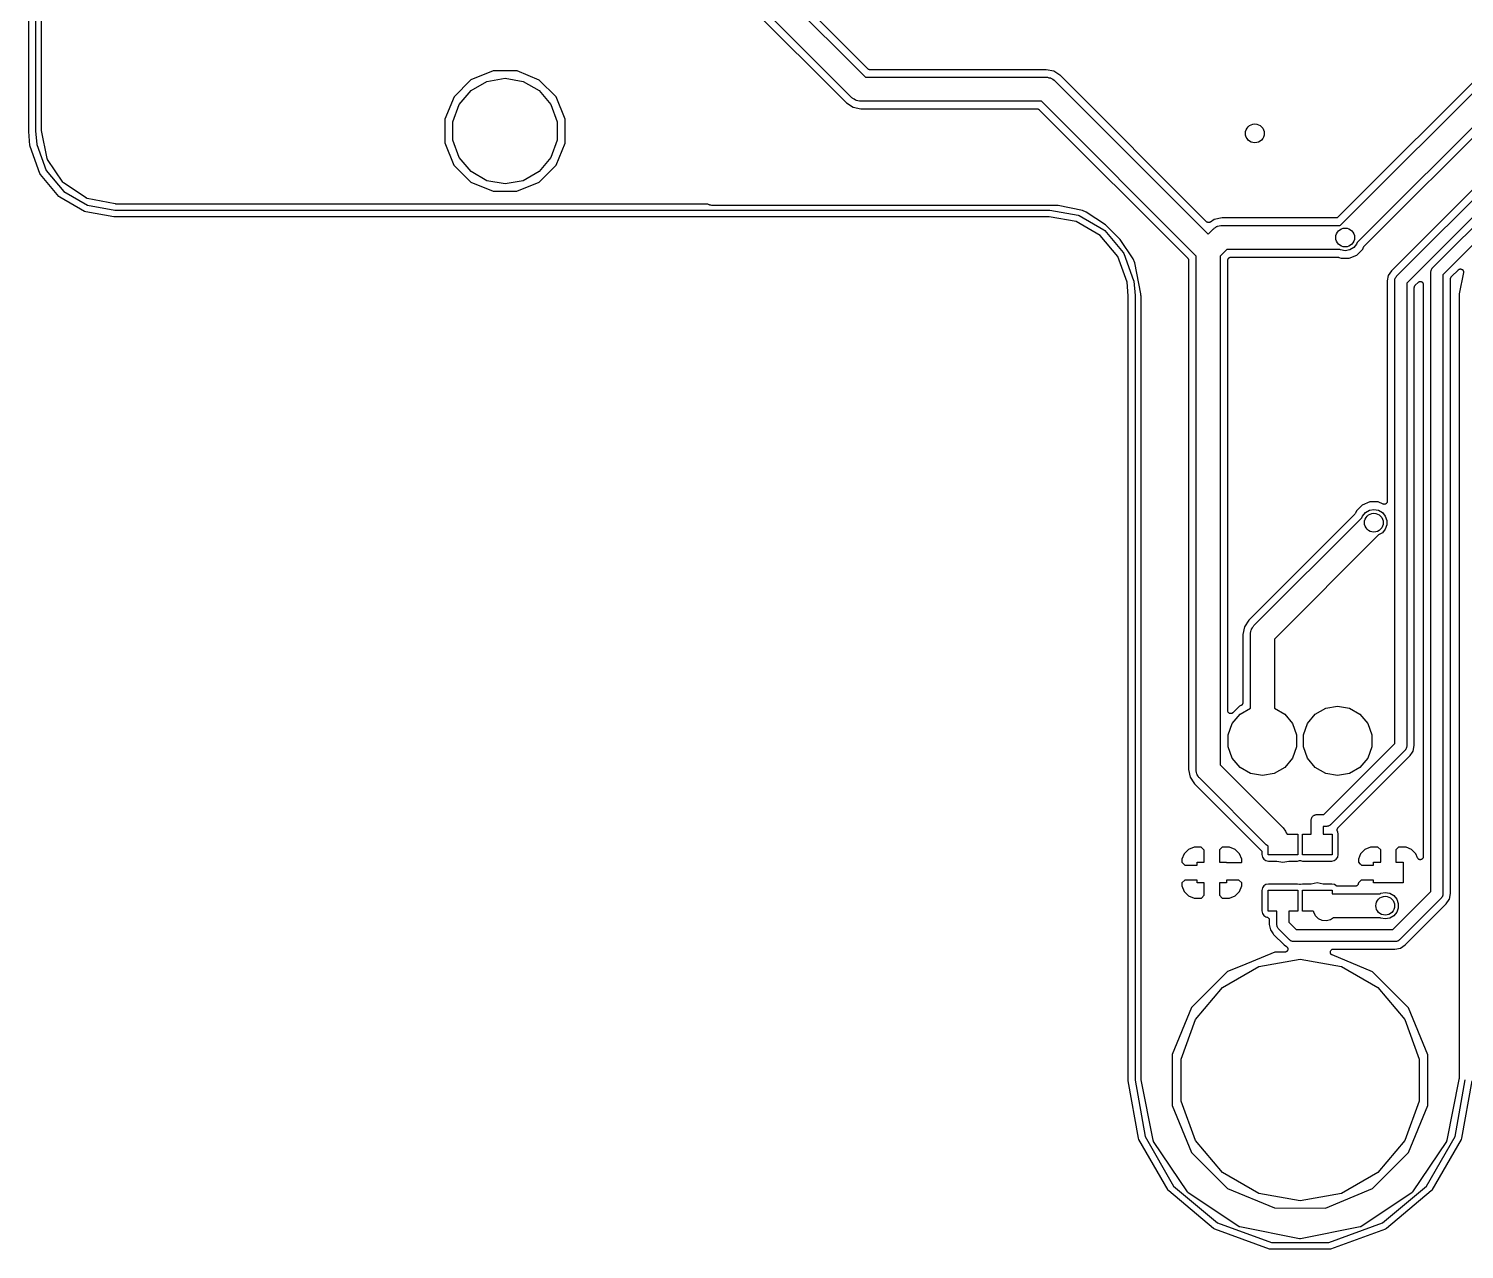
# Model space of a CAD drawing. Extents: x 51 to 137, y -158 to -25.
# Drawn here: x 50.69 to 99.14, y -157.67 to -116.47 of the extents above; entities that cross this region are included whole.
import ezdxf

# ---------------------------------------------------------------- set-up
doc = ezdxf.new("R2010")
doc.units = 0
doc.header["$MEASUREMENT"] = 0
doc.layers.add('BLACK', color=7, linetype='CONTINUOUS')

msp = doc.modelspace()

# ---------------------------------------------------------------- linework, layer by layer
at = {"layer": 'Black'}
for p, q in [((50.6857, -119.921), (50.6857, -28.1813)), ((50.9143, -28.1913), (50.9143, -119.916)), ((51.1175, -119.88), (51.1175, -28.2226)), ((103.277, -114.428), (94.8792, -122.825)), ((94.9637, -123.1), (103.463, -114.6)), ((75.8522, -115.025), (78.9309, -118.103)), ((103.919, -115.294), (95.5293, -123.684)), ((74.9859, -115.667), (78.2886, -118.97)), ((78.4752, -118.797), (75.1584, -115.48)), ((79.0064, -117.82), (76.9583, -115.772)), ((95.7675, -123.805), (103.994, -115.578)), ((104.614, -116.708), (96.6839, -124.638)), ((96.8564, -124.825), (104.801, -116.881)), ((105.028, -117.228), (97.2033, -125.053)), ((65.6144, -118.197), (65.0423, -118.768)), ((66.3615, -117.889), (65.6144, -118.197)), ((66.1535, -118.244), (66.7639, -118.136)), ((67.1699, -117.889), (66.3615, -117.889)), ((66.7639, -118.136), (67.3743, -118.244)), ((67.9164, -118.199), (67.1699, -117.889)), ((68.4875, -118.771), (67.9164, -118.199)), ((78.9309, -118.103), (85.0373, -118.103)), ((79.0101, -117.822), (79.0064, -117.82)), ((79.0129, -117.826), (79.0101, -117.822)), ((79.0244, -117.832), (79.0129, -117.826)), ((79.0353, -117.84), (79.0244, -117.832)), ((79.0396, -117.841), (79.0353, -117.84)), ((79.0435, -117.843), (79.0396, -117.841)), ((79.0566, -117.846), (79.0435, -117.843)), ((79.0694, -117.849), (79.0566, -117.846)), ((79.0738, -117.849), (79.0694, -117.849)), ((79.0782, -117.849), (79.0738, -117.849)), ((85.0273, -117.849), (79.0782, -117.849)), ((85.2893, -117.902), (85.0273, -117.849)), ((85.0373, -118.103), (85.0549, -118.107)), ((85.0549, -118.107), (85.0727, -118.105)), ((85.0727, -118.105), (85.124, -118.119)), ((85.124, -118.119), (85.1763, -118.128)), ((85.1763, -118.128), (85.1918, -118.137)), ((85.1918, -118.137), (85.2091, -118.142)), ((85.2091, -118.142), (85.2525, -118.172)), ((85.2525, -118.172), (85.2985, -118.199)), ((85.4896, -118.035), (85.2893, -117.902)), ((85.2985, -118.199), (85.31, -118.212)), ((85.31, -118.212), (85.3247, -118.223)), ((85.3247, -118.223), (90.4998, -123.398)), ((85.5114, -118.05), (85.4896, -118.035)), ((85.4896, -118.035), (85.4896, -118.035)), ((90.4443, -122.983), (85.5114, -118.05)), ((98.0746, -124.541), (104.414, -118.202)), ((65.2182, -119.029), (65.6167, -118.554)), ((65.6167, -118.554), (66.1535, -118.244)), ((67.3743, -118.244), (67.9111, -118.554)), ((67.9111, -118.554), (68.3096, -119.029)), ((104.641, -118.549), (98.4215, -124.769)), ((65.0423, -118.768), (64.7323, -119.515)), ((65.0062, -119.611), (65.2182, -119.029)), ((68.3096, -119.029), (68.5216, -119.611)), ((68.7963, -119.519), (68.4875, -118.771)), ((78.2886, -118.97), (78.5106, -119.118)), ((78.4899, -118.808), (78.4752, -118.797)), ((78.5014, -118.821), (78.4899, -118.808)), ((78.5473, -118.848), (78.5014, -118.821)), ((78.5106, -119.118), (78.7726, -119.17)), ((78.5908, -118.878), (78.5473, -118.848)), ((78.6081, -118.883), (78.5908, -118.878)), ((78.6236, -118.892), (78.6081, -118.883)), ((78.6759, -118.901), (78.6236, -118.892)), ((78.7272, -118.915), (78.6759, -118.901)), ((78.745, -118.913), (78.7272, -118.915)), ((78.7626, -118.916), (78.745, -118.913)), ((84.869, -118.916), (78.7626, -118.916)), ((78.7726, -119.17), (84.7217, -119.17)), ((84.7217, -119.17), (84.7261, -119.171)), ((84.7261, -119.171), (84.7305, -119.171)), ((84.7305, -119.171), (84.7433, -119.174)), ((84.7433, -119.174), (84.7564, -119.176)), ((84.7564, -119.176), (84.7603, -119.179)), ((84.7603, -119.179), (84.7646, -119.18)), ((84.7646, -119.18), (84.7755, -119.187)), ((84.7755, -119.187), (84.787, -119.194)), ((84.787, -119.194), (84.7898, -119.197)), ((84.7898, -119.197), (84.7935, -119.2)), ((84.7935, -119.2), (89.8096, -124.216)), ((90.0934, -124.141), (84.869, -118.916)), ((64.7323, -119.515), (64.7315, -120.323)), ((65.0062, -120.231), (65.0062, -119.611)), ((68.5216, -119.611), (68.5216, -120.231)), ((68.7955, -120.327), (68.7963, -119.519)), ((50.6866, -119.926), (50.6857, -119.921)), ((50.6861, -119.931), (50.6866, -119.926)), ((50.7284, -120.414), (50.6861, -119.931)), ((50.9143, -119.916), (50.9548, -120.379)), ((51.1192, -119.89), (51.1175, -119.88)), ((51.1195, -119.9), (51.1192, -119.89)), ((51.3068, -120.842), (51.1195, -119.9)), ((50.7323, -120.428), (50.7284, -120.414)), ((50.7348, -120.443), (50.7323, -120.428)), ((51.0652, -121.351), (50.7348, -120.443)), ((50.9548, -120.379), (51.2731, -121.254)), ((64.7315, -120.323), (65.0402, -121.071)), ((65.2182, -120.813), (65.0062, -120.231)), ((68.5216, -120.231), (68.3096, -120.813)), ((68.4855, -121.074), (68.7955, -120.327)), ((51.3077, -120.844), (51.3068, -120.842)), ((51.3078, -120.846), (51.3077, -120.844)), ((51.314, -120.86), (51.3078, -120.846)), ((51.3196, -120.875), (51.314, -120.86)), ((51.3211, -120.876), (51.3196, -120.875)), ((51.322, -120.878), (51.3211, -120.876)), ((51.8323, -121.642), (51.322, -120.878)), ((65.0402, -121.071), (65.6114, -121.643)), ((65.6167, -121.288), (65.2182, -120.813)), ((68.3096, -120.813), (67.9111, -121.288)), ((67.9134, -121.645), (68.4855, -121.074)), ((51.0851, -121.385), (51.0652, -121.351)), ((51.706, -122.125), (51.0851, -121.385)), ((51.2731, -121.254), (51.8681, -121.963)), ((66.1535, -121.598), (65.6167, -121.288)), ((66.7639, -121.706), (66.1535, -121.598)), ((67.3743, -121.598), (66.7639, -121.706)), ((67.9111, -121.288), (67.3743, -121.598)), ((51.8338, -121.644), (51.8323, -121.642)), ((51.8348, -121.646), (51.8338, -121.644)), ((51.846, -121.656), (51.8348, -121.646)), ((51.8567, -121.667), (51.846, -121.656)), ((51.8587, -121.668), (51.8567, -121.667)), ((51.8603, -121.67), (51.8587, -121.668)), ((52.624, -122.18), (51.8603, -121.67)), ((51.8681, -121.963), (52.6697, -122.426)), ((65.6114, -121.643), (66.3579, -121.953)), ((66.3579, -121.953), (67.1663, -121.953)), ((67.1663, -121.953), (67.9134, -121.645)), ((51.7364, -122.151), (51.706, -122.125)), ((52.5729, -122.634), (51.7364, -122.151)), ((52.6261, -122.181), (52.624, -122.18)), ((52.6278, -122.183), (52.6261, -122.181)), ((52.6422, -122.188), (52.6278, -122.183)), ((52.6563, -122.195), (52.6422, -122.188)), ((52.6586, -122.195), (52.6563, -122.195)), ((52.6606, -122.195), (52.6586, -122.195)), ((53.6028, -122.383), (52.6606, -122.195)), ((52.6697, -122.426), (53.5913, -122.588)), ((53.5913, -122.588), (85.1357, -122.588)), ((53.6127, -122.383), (53.6028, -122.383)), ((53.6226, -122.385), (53.6127, -122.383)), ((73.613, -122.385), (53.6226, -122.385)), ((73.6303, -122.395), (73.613, -122.385)), ((73.6575, -122.414), (73.6303, -122.395)), ((73.6682, -122.417), (73.6575, -122.414)), ((73.6779, -122.422), (73.6682, -122.417)), ((73.7106, -122.428), (73.6779, -122.422)), ((73.7427, -122.437), (73.7106, -122.428)), ((73.7538, -122.436), (73.7427, -122.437)), ((73.7648, -122.438), (73.7538, -122.436)), ((85.4323, -122.438), (73.7648, -122.438)), ((85.1357, -122.588), (85.1456, -122.59)), ((85.1456, -122.59), (85.1556, -122.59)), ((85.1556, -122.59), (86.1068, -122.757)), ((86.2522, -122.601), (85.4323, -122.438)), ((52.6102, -122.647), (52.5729, -122.634)), ((53.5615, -122.815), (52.6102, -122.647)), ((53.5715, -122.815), (53.5615, -122.815)), ((53.5813, -122.817), (53.5715, -122.815)), ((85.1257, -122.817), (53.5813, -122.817)), ((86.0473, -122.979), (85.1257, -122.817)), ((86.8489, -123.442), (86.0473, -122.979)), ((86.1068, -122.757), (86.1068, -122.757)), ((86.1068, -122.757), (86.1441, -122.771)), ((86.1441, -122.771), (86.9807, -123.254)), ((86.3848, -122.656), (86.2522, -122.601)), ((87.0357, -123.091), (86.3848, -122.656)), ((90.4578, -122.992), (90.4443, -122.983)), ((90.4712, -123.002), (90.4578, -122.992)), ((90.4722, -123.002), (90.4712, -123.002)), ((90.4732, -123.003), (90.4722, -123.002)), ((90.4891, -123.007), (90.4732, -123.003)), ((90.505, -123.012), (90.4891, -123.007)), ((90.5062, -123.012), (90.505, -123.012)), ((90.5072, -123.012), (90.5062, -123.012)), ((90.5237, -123.011), (90.5072, -123.012)), ((90.5402, -123.01), (90.5237, -123.011)), ((90.5413, -123.009), (90.5402, -123.01)), ((90.5424, -123.009), (90.5413, -123.009)), ((90.5574, -123.002), (90.5424, -123.009)), ((90.5725, -122.996), (90.5574, -123.002)), ((90.7047, -122.907), (90.5725, -122.996)), ((90.9667, -122.855), (90.7047, -122.907)), ((94.8074, -122.855), (90.9667, -122.855)), ((94.8118, -122.854), (94.8074, -122.855)), ((94.8162, -122.855), (94.8118, -122.854)), ((94.829, -122.851), (94.8162, -122.855)), ((94.8421, -122.849), (94.829, -122.851)), ((94.846, -122.847), (94.8421, -122.849)), ((94.8503, -122.846), (94.846, -122.847)), ((94.8612, -122.838), (94.8503, -122.846)), ((94.8727, -122.831), (94.8612, -122.838)), ((94.8755, -122.828), (94.8727, -122.831)), ((94.8792, -122.825), (94.8755, -122.828)), ((87.4439, -124.151), (86.8489, -123.442)), ((86.9807, -123.254), (87.0111, -123.28)), ((87.0111, -123.28), (87.632, -124.019)), ((87.5288, -123.584), (87.0357, -123.091)), ((90.4998, -123.398), (90.6693, -123.228)), ((90.6693, -123.228), (90.684, -123.218)), ((90.684, -123.218), (90.6955, -123.204)), ((90.6955, -123.204), (90.7415, -123.178)), ((90.7415, -123.178), (90.7849, -123.147)), ((90.7849, -123.147), (90.8022, -123.143)), ((90.8022, -123.143), (90.8177, -123.134)), ((90.8177, -123.134), (90.87, -123.124)), ((90.87, -123.124), (90.9213, -123.111)), ((90.9213, -123.111), (90.9391, -123.112)), ((90.9391, -123.112), (90.9567, -123.109)), ((90.9567, -123.109), (94.9481, -123.109)), ((94.9481, -123.109), (94.9637, -123.1)), ((87.9637, -124.235), (87.5288, -123.584)), ((87.632, -124.019), (87.6518, -124.054)), ((91.125, -123.922), (90.9062, -124.141)), ((94.9481, -123.922), (91.125, -123.922)), ((94.9704, -123.935), (94.9481, -123.922)), ((95.123, -123.962), (94.9704, -123.935)), ((95.2756, -123.935), (95.123, -123.962)), ((95.4098, -123.857), (95.2756, -123.935)), ((95.5094, -123.739), (95.4098, -123.857)), ((95.5293, -123.684), (95.5094, -123.739)), ((95.5182, -124.108), (95.7148, -123.912)), ((95.7148, -123.912), (95.7455, -123.838)), ((95.7455, -123.838), (95.7466, -123.836)), ((95.7466, -123.836), (95.7472, -123.834)), ((95.7472, -123.834), (95.7561, -123.821)), ((95.7561, -123.821), (95.7644, -123.808)), ((95.7644, -123.808), (95.7662, -123.807)), ((95.7662, -123.807), (95.7675, -123.805)), ((87.7622, -125.026), (87.4439, -124.151)), ((87.6518, -124.054), (87.9822, -124.962)), ((88.0187, -124.367), (87.9637, -124.235)), ((88.2265, -125.412), (88.0187, -124.367)), ((89.8096, -124.216), (89.8122, -124.22)), ((89.8122, -124.22), (89.8156, -124.223)), ((89.8156, -124.223), (89.8223, -124.234)), ((89.8223, -124.234), (89.8299, -124.245)), ((89.8299, -124.245), (89.831, -124.249)), ((89.831, -124.249), (89.8333, -124.253)), ((89.8333, -124.253), (89.8356, -124.266)), ((89.8356, -124.266), (89.839, -124.279)), ((89.839, -124.279), (89.8386, -124.284)), ((89.8386, -124.284), (89.8394, -124.288)), ((89.8394, -124.288), (89.8394, -141.473)), ((90.0934, -141.483), (90.0934, -124.141)), ((90.9062, -124.141), (90.9062, -141.315)), ((91.1602, -124.288), (91.161, -124.284)), ((91.1602, -139.487), (91.1602, -124.288)), ((91.1606, -124.279), (91.164, -124.266)), ((91.161, -124.284), (91.1606, -124.279)), ((91.164, -124.266), (91.1663, -124.253)), ((91.1663, -124.253), (91.1686, -124.249)), ((91.1686, -124.249), (91.1697, -124.245)), ((91.1697, -124.245), (91.1773, -124.234)), ((91.1773, -124.234), (91.184, -124.223)), ((91.184, -124.223), (91.1874, -124.22)), ((91.1874, -124.22), (91.19, -124.216)), ((91.19, -124.216), (91.2005, -124.206)), ((91.2005, -124.206), (91.2041, -124.203)), ((91.2041, -124.203), (91.207, -124.2)), ((91.207, -124.2), (91.2185, -124.193)), ((91.2185, -124.193), (91.2294, -124.185)), ((91.2294, -124.185), (91.2337, -124.184)), ((91.2337, -124.184), (91.2376, -124.182)), ((91.2376, -124.182), (91.2507, -124.18)), ((91.2507, -124.18), (91.2635, -124.176)), ((91.2635, -124.176), (91.2679, -124.177)), ((91.2679, -124.177), (91.2723, -124.176)), ((91.2723, -124.176), (94.8717, -124.176)), ((94.8717, -124.176), (94.874, -124.176)), ((94.874, -124.176), (94.8763, -124.176)), ((94.8763, -124.176), (94.8913, -124.179)), ((94.8913, -124.179), (94.9065, -124.182)), ((94.9065, -124.182), (94.9085, -124.183)), ((94.9085, -124.183), (94.9107, -124.184)), ((94.9107, -124.184), (94.9834, -124.214)), ((94.9834, -124.214), (95.2613, -124.214)), ((95.2613, -124.214), (95.5182, -124.108)), ((87.9822, -124.962), (87.9848, -124.976)), ((87.9848, -124.976), (87.9886, -124.991)), ((87.9886, -124.991), (88.0309, -125.474)), ((96.5795, -124.794), (96.5429, -124.979)), ((96.5429, -124.979), (96.5429, -132.42)), ((96.6839, -124.638), (96.5795, -124.794)), ((96.7969, -124.969), (96.7985, -124.96)), ((96.7969, -140.592), (96.7969, -124.969)), ((96.7977, -124.951), (96.8045, -124.925)), ((96.7985, -124.96), (96.7977, -124.951)), ((96.8045, -124.925), (96.8092, -124.899)), ((96.8092, -124.899), (96.8136, -124.891)), ((96.8136, -124.891), (96.8159, -124.883)), ((96.8159, -124.883), (96.8312, -124.861)), ((96.8312, -124.861), (96.8444, -124.838)), ((96.8444, -124.838), (96.8513, -124.832)), ((96.8513, -124.832), (96.8564, -124.825)), ((97.5877, -125.028), (97.5985, -125.02)), ((97.5985, -125.02), (97.6087, -125.012)), ((97.6087, -125.012), (97.6129, -125.01)), ((97.6129, -125.01), (97.6166, -125.007)), ((97.6166, -125.007), (97.6294, -125.004)), ((97.6294, -125.004), (97.6419, -125)), ((97.6419, -125), (97.6463, -125)), ((97.6463, -125), (97.6506, -124.998)), ((97.6506, -124.998), (97.6639, -125)), ((97.6639, -125), (97.6771, -125)), ((97.6771, -125), (97.6813, -125.001)), ((97.6813, -125.001), (97.6858, -125.001)), ((97.6858, -125.001), (97.6978, -125.007)), ((97.6978, -125.007), (97.7103, -125.012)), ((97.7103, -125.012), (97.7137, -125.014)), ((97.7137, -125.014), (97.7178, -125.016)), ((97.7178, -125.016), (97.7272, -125.026)), ((98.0151, -124.685), (98.0167, -124.676)), ((98.0151, -145.59), (98.0151, -124.685)), ((98.0159, -124.667), (98.0227, -124.642)), ((98.0167, -124.676), (98.0159, -124.667)), ((98.0227, -124.642), (98.0274, -124.616)), ((98.0274, -124.616), (98.0318, -124.608)), ((98.0318, -124.608), (98.0341, -124.599)), ((98.0341, -124.599), (98.0494, -124.577)), ((98.0494, -124.577), (98.0626, -124.554)), ((98.0626, -124.554), (98.0695, -124.549)), ((98.0695, -124.549), (98.0746, -124.541)), ((98.4215, -124.769), (98.4215, -145.674)), ((98.6755, -124.916), (98.6763, -124.912)), ((98.6755, -145.664), (98.6755, -124.916)), ((98.6759, -124.908), (98.6793, -124.895)), ((98.6763, -124.912), (98.6759, -124.908)), ((98.6793, -124.895), (98.6816, -124.882)), ((98.6816, -124.882), (98.6839, -124.878)), ((98.6839, -124.878), (98.685, -124.874)), ((98.685, -124.874), (98.6926, -124.863)), ((98.6926, -124.863), (98.6993, -124.851)), ((98.6993, -124.851), (98.7027, -124.848)), ((98.7027, -124.848), (98.7053, -124.845)), ((98.7053, -124.845), (98.9448, -124.605)), ((98.9448, -124.605), (98.9494, -124.602)), ((98.9494, -124.602), (98.9531, -124.598)), ((98.9531, -124.598), (98.9638, -124.592)), ((98.9638, -124.592), (98.9737, -124.585)), ((98.9737, -124.585), (98.9791, -124.583)), ((99.1163, -124.697), (98.9741, -125.412)), ((98.9791, -124.583), (98.984, -124.581)), ((98.984, -124.581), (98.9961, -124.579)), ((98.9961, -124.579), (99.0078, -124.576)), ((99.0078, -124.576), (99.0134, -124.576)), ((99.0134, -124.576), (99.0189, -124.575)), ((99.0189, -124.575), (99.0308, -124.578)), ((99.0308, -124.578), (99.043, -124.579)), ((99.043, -124.579), (99.048, -124.581)), ((99.048, -124.581), (99.0535, -124.582)), ((99.0535, -124.582), (99.0639, -124.589)), ((99.0639, -124.589), (99.075, -124.594)), ((99.075, -124.594), (99.0789, -124.598)), ((99.0789, -124.598), (99.0837, -124.6)), ((99.0837, -124.6), (99.0913, -124.61)), ((99.0913, -124.61), (99.0999, -124.619)), ((99.0999, -124.619), (99.1023, -124.624)), ((99.1023, -124.624), (99.1058, -124.628)), ((99.1058, -124.628), (99.1097, -124.64)), ((99.1097, -124.64), (99.1148, -124.651)), ((99.1148, -124.651), (99.1153, -124.656)), ((99.1153, -124.656), (99.1171, -124.661)), ((99.1164, -124.691), (99.1163, -124.697)), ((99.1179, -124.686), (99.1164, -124.691)), ((99.1171, -124.661), (99.1168, -124.674)), ((99.1168, -124.674), (99.1179, -124.686)), ((87.8027, -125.489), (87.7622, -125.026)), ((87.8027, -151.936), (87.8027, -125.489)), ((88.0309, -125.474), (88.0304, -125.479)), ((88.0304, -125.479), (88.0313, -125.484)), ((88.0313, -125.484), (88.0313, -151.958)), ((88.2265, -125.443), (88.2265, -125.412)), ((88.2282, -125.453), (88.2265, -125.443)), ((88.2284, -125.463), (88.2282, -125.453)), ((88.2345, -125.494), (88.2284, -125.463)), ((88.2345, -151.93), (88.2345, -125.494)), ((97.2033, -125.053), (97.2033, -140.676)), ((97.4573, -125.2), (97.4581, -125.196)), ((97.4573, -140.666), (97.4573, -125.2)), ((97.4577, -125.191), (97.4611, -125.178)), ((97.4581, -125.196), (97.4577, -125.191)), ((97.4611, -125.178), (97.4634, -125.165)), ((97.4634, -125.165), (97.4657, -125.162)), ((97.4657, -125.162), (97.4668, -125.157)), ((97.4668, -125.157), (97.4744, -125.146)), ((97.4744, -125.146), (97.4811, -125.135)), ((97.4811, -125.135), (97.4845, -125.132)), ((97.4845, -125.132), (97.4871, -125.128)), ((97.4871, -125.128), (97.5877, -125.028)), ((97.7272, -125.026), (97.7373, -125.034)), ((97.7373, -125.034), (97.7396, -125.038)), ((97.7396, -125.038), (97.7427, -125.041)), ((97.7427, -125.041), (97.7483, -125.053)), ((97.7483, -125.053), (97.755, -125.065)), ((97.755, -125.065), (97.7557, -125.069)), ((97.7557, -125.069), (97.7576, -125.073)), ((97.7576, -125.073), (97.7588, -125.086)), ((97.7588, -125.086), (97.7611, -125.1)), ((97.7611, -125.1), (97.7611, -144.418)), ((98.9721, -125.463), (98.966, -125.494)), ((98.966, -125.494), (98.966, -151.917)), ((98.9723, -125.453), (98.9721, -125.463)), ((98.9741, -125.443), (98.9723, -125.453)), ((98.9741, -125.412), (98.9741, -125.443)), ((95.4998, -132.745), (95.4691, -132.819)), ((95.6964, -132.549), (95.4998, -132.745)), ((95.9533, -132.443), (95.6964, -132.549)), ((95.8048, -132.8), (95.939, -132.722)), ((95.939, -132.722), (96.0916, -132.695)), ((96.2311, -132.443), (95.9533, -132.443)), ((96.0916, -132.695), (96.2442, -132.722)), ((96.4023, -132.514), (96.2311, -132.443)), ((96.2442, -132.722), (96.3784, -132.8)), ((96.4132, -132.517), (96.4023, -132.514)), ((96.4237, -132.52), (96.4132, -132.517)), ((96.4303, -132.52), (96.4237, -132.52)), ((96.4368, -132.522), (96.4303, -132.52)), ((96.4478, -132.52), (96.4368, -132.522)), ((96.4589, -132.52), (96.4478, -132.52)), ((96.4652, -132.518), (96.4589, -132.52)), ((96.4718, -132.517), (96.4652, -132.518)), ((96.4816, -132.512), (96.4718, -132.517)), ((96.4921, -132.508), (96.4816, -132.512)), ((96.4972, -132.504), (96.4921, -132.508)), ((96.5031, -132.501), (96.4972, -132.504)), ((96.5106, -132.493), (96.5031, -132.501)), ((96.5191, -132.486), (96.5106, -132.493)), ((96.5224, -132.48), (96.5191, -132.486)), ((96.5269, -132.475), (96.5224, -132.48)), ((96.5312, -132.465), (96.5269, -132.475)), ((96.5368, -132.455), (96.5312, -132.465)), ((96.5379, -132.448), (96.5368, -132.455)), ((96.5405, -132.442), (96.5379, -132.448)), ((96.541, -132.431), (96.5405, -132.442)), ((96.5429, -132.42), (96.541, -132.431)), ((95.4471, -132.852), (91.8691, -136.43)), ((92.0416, -136.617), (95.6853, -132.973)), ((95.4484, -132.85), (95.4471, -132.852)), ((95.4502, -132.849), (95.4484, -132.85)), ((95.4585, -132.836), (95.4502, -132.849)), ((95.4674, -132.823), (95.4585, -132.836)), ((95.468, -132.821), (95.4674, -132.823)), ((95.4691, -132.819), (95.468, -132.821)), ((95.6853, -132.973), (95.7052, -132.918)), ((95.7052, -132.918), (95.8048, -132.8)), ((96.3784, -132.8), (96.478, -132.918)), ((96.478, -132.918), (96.531, -133.064)), ((96.531, -133.219), (96.478, -133.364)), ((96.531, -133.064), (96.531, -133.219)), ((96.2509, -133.557), (92.7354, -137.072)), ((96.3784, -133.483), (96.2509, -133.557)), ((96.478, -133.364), (96.3784, -133.483)), ((91.8691, -136.43), (91.7207, -136.652)), ((91.9911, -136.689), (92.0177, -136.643)), ((92.0177, -136.643), (92.0314, -136.631)), ((92.0314, -136.631), (92.0416, -136.617)), ((91.7207, -136.652), (91.6686, -136.914)), ((91.6686, -136.914), (91.6686, -139.224)), ((91.9226, -136.904), (91.9257, -136.886)), ((91.9226, -139.404), (91.9226, -136.904)), ((91.9241, -136.869), (91.9379, -136.817)), ((91.9257, -136.886), (91.9241, -136.869)), ((91.9379, -136.817), (91.9471, -136.765)), ((91.9471, -136.765), (91.956, -136.75)), ((91.956, -136.75), (91.9607, -136.732)), ((91.9607, -136.732), (91.9911, -136.689)), ((92.7354, -137.072), (92.7354, -139.404)), ((91.1625, -139.5), (91.1602, -139.487)), ((91.1636, -139.513), (91.1625, -139.5)), ((91.1655, -139.517), (91.1636, -139.513)), ((91.1663, -139.521), (91.1655, -139.517)), ((91.1729, -139.533), (91.1663, -139.521)), ((91.1785, -139.545), (91.1729, -139.533)), ((91.1817, -139.548), (91.1785, -139.545)), ((91.184, -139.552), (91.1817, -139.548)), ((91.1941, -139.561), (91.184, -139.552)), ((91.5531, -139.34), (91.3336, -139.559)), ((91.6058, -139.318), (91.5531, -139.34)), ((91.5751, -139.605), (91.9226, -139.404)), ((91.6115, -139.314), (91.6058, -139.318)), ((91.6178, -139.312), (91.6115, -139.314)), ((91.6263, -139.305), (91.6178, -139.312)), ((91.6356, -139.299), (91.6263, -139.305)), ((91.6397, -139.293), (91.6356, -139.299)), ((91.6448, -139.289), (91.6397, -139.293)), ((91.6503, -139.28), (91.6448, -139.289)), ((91.6571, -139.271), (91.6503, -139.28)), ((91.6591, -139.264), (91.6571, -139.271)), ((91.6625, -139.259), (91.6591, -139.264)), ((91.6644, -139.248), (91.6625, -139.259)), ((91.6677, -139.237), (91.6644, -139.248)), ((91.6686, -139.224), (91.6674, -139.23)), ((91.6674, -139.23), (91.6677, -139.237)), ((92.7354, -139.404), (93.0829, -139.605)), ((94.1151, -139.605), (94.4679, -139.401)), ((94.4679, -139.401), (94.869, -139.33)), ((94.869, -139.33), (95.2701, -139.401)), ((95.2701, -139.401), (95.6229, -139.605)), ((91.174, -140.299), (91.3133, -139.917)), ((91.2035, -139.57), (91.1941, -139.561)), ((91.2075, -139.572), (91.2035, -139.57)), ((91.211, -139.575), (91.2075, -139.572)), ((91.2234, -139.579), (91.211, -139.575)), ((91.2354, -139.585), (91.2234, -139.579)), ((91.2399, -139.585), (91.2354, -139.585)), ((91.2442, -139.587), (91.2399, -139.585)), ((91.2574, -139.587), (91.2442, -139.587)), ((91.2706, -139.588), (91.2574, -139.587)), ((91.2749, -139.587), (91.2706, -139.588)), ((91.2794, -139.587), (91.2749, -139.587)), ((91.2919, -139.582), (91.2794, -139.587)), ((91.3047, -139.579), (91.2919, -139.582)), ((91.3084, -139.576), (91.3047, -139.579)), ((91.3126, -139.575), (91.3084, -139.576)), ((91.3227, -139.566), (91.3126, -139.575)), ((91.3133, -139.917), (91.5751, -139.605)), ((91.3336, -139.559), (91.3227, -139.566)), ((93.0829, -139.605), (93.3447, -139.917)), ((93.3447, -139.917), (93.484, -140.299)), ((93.714, -140.299), (93.8533, -139.917)), ((93.8533, -139.917), (94.1151, -139.605)), ((95.6229, -139.605), (95.8847, -139.917)), ((95.8847, -139.917), (96.024, -140.299)), ((91.174, -140.707), (91.174, -140.299)), ((93.484, -140.299), (93.484, -140.707)), ((93.714, -140.707), (93.714, -140.299)), ((96.024, -140.299), (96.024, -140.707)), ((91.3133, -141.089), (91.174, -140.707)), ((93.484, -140.707), (93.3447, -141.089)), ((93.8533, -141.089), (93.714, -140.707)), ((94.3969, -142.992), (96.7969, -140.592)), ((97.1438, -140.82), (94.6248, -143.339)), ((94.8803, -143.442), (97.3163, -141.006)), ((96.024, -140.707), (95.8847, -141.089)), ((97.1489, -140.812), (97.1438, -140.82)), ((97.1558, -140.807), (97.1489, -140.812)), ((97.169, -140.784), (97.1558, -140.807)), ((97.1843, -140.762), (97.169, -140.784)), ((97.1866, -140.753), (97.1843, -140.762)), ((97.191, -140.745), (97.1866, -140.753)), ((97.1957, -140.719), (97.191, -140.745)), ((97.2025, -140.694), (97.1957, -140.719)), ((97.2033, -140.676), (97.2017, -140.685)), ((97.2017, -140.685), (97.2025, -140.694)), ((97.3163, -141.006), (97.3956, -140.888)), ((97.3956, -140.888), (97.4207, -140.85)), ((97.4207, -140.85), (97.4573, -140.666)), ((89.8394, -141.473), (89.8915, -141.735)), ((90.0965, -141.501), (90.0934, -141.483)), ((90.9062, -141.315), (93.0307, -143.439)), ((91.5751, -141.401), (91.3133, -141.089)), ((91.9279, -141.605), (91.5751, -141.401)), ((93.0829, -141.401), (92.7301, -141.605)), ((93.3447, -141.089), (93.0829, -141.401)), ((94.1151, -141.401), (93.8533, -141.089)), ((94.4679, -141.605), (94.1151, -141.401)), ((95.6229, -141.401), (95.2701, -141.605)), ((95.8847, -141.089), (95.6229, -141.401)), ((89.8915, -141.735), (90.0149, -141.919)), ((90.0149, -141.919), (90.0399, -141.957)), ((90.0399, -141.957), (92.2763, -144.193)), ((90.0949, -141.518), (90.0965, -141.501)), ((90.1087, -141.57), (90.0949, -141.518)), ((90.1179, -141.622), (90.1087, -141.57)), ((90.1268, -141.637), (90.1179, -141.622)), ((90.1315, -141.655), (90.1268, -141.637)), ((90.1619, -141.698), (90.1315, -141.655)), ((90.1885, -141.744), (90.1619, -141.698)), ((90.2022, -141.756), (90.1885, -141.744)), ((90.2124, -141.77), (90.2022, -141.756)), ((92.4559, -144.014), (90.2124, -141.77)), ((92.329, -141.676), (91.9279, -141.605)), ((92.7301, -141.605), (92.329, -141.676)), ((94.869, -141.676), (94.4679, -141.605)), ((95.2701, -141.605), (94.869, -141.676)), ((93.9749, -143.195), (93.978, -143.177)), ((93.9749, -143.653), (93.9749, -143.195)), ((93.978, -143.16), (93.9841, -143.143)), ((93.978, -143.177), (93.978, -143.16)), ((93.9841, -143.143), (93.9872, -143.126)), ((93.9872, -143.126), (93.996, -143.11)), ((93.996, -143.11), (94.0021, -143.093)), ((94.0021, -143.093), (94.0135, -143.08)), ((94.0135, -143.08), (94.0224, -143.064)), ((94.0224, -143.064), (94.0361, -143.053)), ((94.0361, -143.053), (94.0475, -143.039)), ((94.0475, -143.039), (94.0629, -143.03)), ((94.0629, -143.03), (94.0765, -143.019)), ((94.0765, -143.019), (94.0932, -143.013)), ((94.0932, -143.013), (94.1086, -143.004)), ((94.1086, -143.004), (94.1261, -143.001)), ((94.1261, -143.001), (94.1428, -142.995)), ((94.1428, -142.995), (94.1606, -142.995)), ((94.1606, -142.995), (94.1781, -142.992)), ((94.1781, -142.992), (94.3969, -142.992)), ((94.4811, -143.398), (94.3813, -143.398)), ((94.3813, -143.398), (94.3813, -143.653)), ((94.4899, -143.397), (94.4811, -143.398)), ((94.4988, -143.397), (94.4899, -143.397)), ((94.5244, -143.391), (94.4988, -143.397)), ((94.5506, -143.386), (94.5244, -143.391)), ((94.5583, -143.381), (94.5506, -143.386)), ((94.567, -143.379), (94.5583, -143.381)), ((94.5887, -143.364), (94.567, -143.379)), ((94.6117, -143.351), (94.5887, -143.364)), ((94.6175, -143.344), (94.6117, -143.351)), ((94.6248, -143.339), (94.6175, -143.344)), ((93.0307, -143.439), (93.1116, -143.555)), ((93.1116, -143.555), (93.1279, -143.615)), ((93.1279, -143.615), (93.165, -143.653)), ((93.165, -143.653), (93.5203, -143.653)), ((93.5203, -143.653), (93.5203, -144.354)), ((93.6777, -144.354), (93.6777, -143.653)), ((93.6777, -143.653), (93.9749, -143.653)), ((94.3813, -143.653), (94.6785, -143.653)), ((94.6785, -143.653), (94.6785, -144.354)), ((94.851, -143.505), (94.8514, -143.504)), ((94.8524, -143.521), (94.851, -143.505)), ((94.8513, -143.502), (94.8559, -143.487)), ((94.8514, -143.504), (94.8513, -143.502)), ((94.8533, -143.538), (94.8524, -143.521)), ((94.8539, -143.539), (94.8533, -143.538)), ((94.854, -143.54), (94.8539, -143.539)), ((94.8609, -143.555), (94.854, -143.54)), ((94.8559, -143.487), (94.8601, -143.471)), ((94.8601, -143.471), (94.861, -143.47)), ((94.8673, -143.57), (94.8609, -143.555)), ((94.861, -143.47), (94.8614, -143.469)), ((94.8614, -143.469), (94.8711, -143.456)), ((94.8708, -143.575), (94.8673, -143.57)), ((94.8877, -143.662), (94.8708, -143.575)), ((94.8711, -143.456), (94.8803, -143.442)), ((94.8877, -144.343), (94.8877, -143.662)), ((89.6911, -144.315), (89.6137, -144.501)), ((89.834, -144.172), (89.6911, -144.315)), ((90.0207, -144.094), (89.834, -144.172)), ((90.2632, -144.094), (90.0207, -144.094)), ((90.3681, -144.199), (90.2632, -144.094)), ((90.3681, -144.602), (90.3681, -144.199)), ((90.969, -144.094), (90.8761, -144.187)), ((90.8761, -144.187), (90.8761, -144.602)), ((91.2235, -144.094), (90.969, -144.094)), ((91.4103, -144.172), (91.2235, -144.094)), ((91.5532, -144.315), (91.4103, -144.172)), ((91.6305, -144.501), (91.5532, -144.315)), ((92.2763, -144.193), (92.2777, -144.195)), ((92.2777, -144.195), (92.2866, -144.203)), ((92.2866, -144.203), (92.2882, -144.206)), ((92.2882, -144.206), (92.2907, -144.208)), ((92.2907, -144.208), (92.297, -144.221)), ((92.297, -144.221), (92.3042, -144.233)), ((92.3042, -144.233), (92.3048, -144.237)), ((92.3048, -144.237), (92.3063, -144.24)), ((92.3063, -144.24), (92.3078, -144.254)), ((92.3078, -144.254), (92.3103, -144.268)), ((92.3103, -144.268), (92.3103, -144.344)), ((92.3103, -144.344), (92.3272, -144.431)), ((92.5195, -144.058), (92.4559, -144.014)), ((92.5195, -144.354), (92.5195, -144.058)), ((93.5203, -144.354), (92.5195, -144.354)), ((94.6785, -144.354), (93.6777, -144.354)), ((94.8696, -144.433), (94.8877, -144.343)), ((95.6448, -144.315), (95.5675, -144.501)), ((95.7877, -144.172), (95.6448, -144.315)), ((95.9745, -144.094), (95.7877, -144.172)), ((96.229, -144.094), (95.9745, -144.094)), ((96.3219, -144.187), (96.229, -144.094)), ((96.3219, -144.602), (96.3219, -144.187)), ((96.9228, -144.094), (96.8299, -144.187)), ((96.8299, -144.187), (96.8299, -144.602)), ((97.1773, -144.094), (96.9228, -144.094)), ((97.364, -144.172), (97.1773, -144.094)), ((97.5069, -144.315), (97.364, -144.172)), ((97.5656, -144.456), (97.5069, -144.315)), ((89.6137, -144.501), (89.6137, -144.606)), ((89.6137, -144.606), (89.7066, -144.699)), ((89.7066, -144.699), (90.1217, -144.699)), ((90.1217, -144.699), (90.1217, -144.602)), ((90.1217, -144.602), (90.3681, -144.602)), ((90.8761, -144.602), (91.1225, -144.602)), ((91.1225, -144.602), (91.1225, -144.608)), ((91.1225, -144.608), (91.6287, -144.608)), ((91.6287, -144.608), (91.6305, -144.606)), ((91.6305, -144.606), (91.6305, -144.501)), ((92.3272, -144.431), (92.3721, -144.499)), ((92.3721, -144.499), (92.4396, -144.545)), ((92.4396, -144.545), (92.5296, -144.563)), ((92.5296, -144.563), (92.7953, -144.563)), ((92.7953, -144.563), (92.8052, -144.564)), ((92.8052, -144.564), (92.8152, -144.565)), ((92.8152, -144.565), (93.0199, -144.605)), ((93.0199, -144.605), (93.2246, -144.565)), ((93.2246, -144.565), (93.2346, -144.564)), ((93.2346, -144.564), (93.2445, -144.563)), ((93.2445, -144.563), (93.5105, -144.563)), ((93.5105, -144.563), (93.5809, -144.549)), ((93.5809, -144.549), (93.583, -144.549)), ((93.583, -144.549), (93.585, -144.548)), ((93.585, -144.548), (93.6006, -144.549)), ((93.6006, -144.549), (93.6162, -144.548)), ((93.6162, -144.548), (93.6182, -144.549)), ((93.6182, -144.549), (93.6203, -144.549)), ((93.6203, -144.549), (93.6878, -144.563)), ((93.6878, -144.563), (94.6687, -144.563)), ((94.6687, -144.563), (94.7557, -144.546)), ((94.7557, -144.546), (94.8241, -144.501)), ((94.8241, -144.501), (94.8696, -144.433)), ((95.5675, -144.501), (95.5675, -144.606)), ((95.5675, -144.606), (95.6141, -144.653)), ((95.6141, -144.653), (95.6394, -144.667)), ((95.6394, -144.667), (95.6465, -144.676)), ((95.6465, -144.676), (95.6557, -144.682)), ((95.6557, -144.682), (95.6724, -144.699)), ((95.6724, -144.699), (96.0755, -144.699)), ((96.0755, -144.699), (96.0755, -144.602)), ((96.0755, -144.602), (96.3219, -144.602)), ((96.8299, -144.602), (97.0763, -144.602)), ((97.0763, -144.602), (97.0763, -145.304)), ((97.5739, -144.47), (97.5656, -144.456)), ((97.5817, -144.483), (97.5739, -144.47)), ((97.5834, -144.484), (97.5817, -144.483)), ((97.5846, -144.486), (97.5834, -144.484)), ((97.5969, -144.496), (97.5846, -144.486)), ((97.6087, -144.506), (97.5969, -144.496)), ((97.6108, -144.506), (97.6087, -144.506)), ((97.6126, -144.508), (97.6108, -144.506)), ((97.6273, -144.512), (97.6126, -144.508)), ((97.6419, -144.518), (97.6273, -144.512)), ((97.6441, -144.518), (97.6419, -144.518)), ((97.6462, -144.518), (97.6441, -144.518)), ((97.6617, -144.518), (97.6462, -144.518)), ((97.6771, -144.518), (97.6617, -144.518)), ((97.6792, -144.517), (97.6771, -144.518)), ((97.6815, -144.517), (97.6792, -144.517)), ((97.6958, -144.511), (97.6815, -144.517)), ((97.7103, -144.506), (97.6958, -144.511)), ((97.712, -144.504), (97.7103, -144.506)), ((97.7141, -144.503), (97.712, -144.504)), ((97.7255, -144.493), (97.7141, -144.503)), ((97.7373, -144.483), (97.7255, -144.493)), ((97.7385, -144.481), (97.7373, -144.483)), ((97.7401, -144.479), (97.7385, -144.481)), ((97.7472, -144.466), (97.7401, -144.479)), ((97.755, -144.452), (97.7472, -144.466)), ((97.7554, -144.45), (97.755, -144.452)), ((97.7564, -144.448), (97.7554, -144.45)), ((97.7584, -144.433), (97.7564, -144.448)), ((97.7611, -144.418), (97.7584, -144.433)), ((89.7066, -145.207), (89.6137, -145.3)), ((89.6137, -145.3), (89.6137, -145.405)), ((90.1217, -145.207), (89.7066, -145.207)), ((90.1217, -145.304), (90.1217, -145.207)), ((90.3681, -145.304), (90.1217, -145.304)), ((90.3681, -145.719), (90.3681, -145.304)), ((91.1225, -145.304), (90.8761, -145.304)), ((90.8761, -145.304), (90.8761, -145.719)), ((91.5376, -145.207), (91.1225, -145.207)), ((91.1225, -145.207), (91.1225, -145.304)), ((91.6305, -145.3), (91.5376, -145.207)), ((91.6305, -145.405), (91.6305, -145.3)), ((92.4423, -145.36), (92.3739, -145.405)), ((92.5293, -145.343), (92.4423, -145.36)), ((93.5102, -145.343), (92.5293, -145.343)), ((93.5777, -145.357), (93.5102, -145.343)), ((93.5798, -145.357), (93.5777, -145.357)), ((93.5818, -145.358), (93.5798, -145.357)), ((93.5974, -145.357), (93.5818, -145.358)), ((93.613, -145.358), (93.5974, -145.357)), ((93.615, -145.357), (93.613, -145.358)), ((93.6171, -145.357), (93.615, -145.357)), ((93.6875, -145.343), (93.6171, -145.357)), ((93.9535, -145.343), (93.6875, -145.343)), ((93.9634, -145.342), (93.9535, -145.343)), ((93.9734, -145.341), (93.9634, -145.342)), ((94.1781, -145.301), (93.9734, -145.341)), ((94.3828, -145.341), (94.1781, -145.301)), ((94.3928, -145.342), (94.3828, -145.341)), ((94.4027, -145.343), (94.3928, -145.342)), ((94.6684, -145.343), (94.4027, -145.343)), ((94.7584, -145.361), (94.6684, -145.343)), ((94.807, -145.394), (94.7584, -145.361)), ((95.5482, -145.368), (95.5437, -145.375)), ((95.5539, -145.361), (95.5482, -145.368)), ((95.5569, -145.352), (95.5539, -145.361)), ((95.5614, -145.345), (95.5569, -145.352)), ((95.5629, -145.336), (95.5614, -145.345)), ((95.566, -145.328), (95.5629, -145.336)), ((95.5675, -145.31), (95.566, -145.319)), ((95.566, -145.319), (95.566, -145.328)), ((95.6604, -145.207), (95.5675, -145.3)), ((95.5675, -145.3), (95.5675, -145.31)), ((96.0755, -145.207), (95.6604, -145.207)), ((96.0755, -145.304), (96.0755, -145.207)), ((97.0763, -145.304), (96.0755, -145.304)), ((89.6137, -145.405), (89.6911, -145.591)), ((89.6911, -145.591), (89.834, -145.734)), ((89.834, -145.734), (90.0207, -145.812)), ((90.0207, -145.812), (90.2752, -145.812)), ((90.2752, -145.812), (90.3681, -145.719)), ((90.8761, -145.719), (90.969, -145.812)), ((90.969, -145.812), (91.2235, -145.812)), ((91.2235, -145.812), (91.4103, -145.734)), ((91.4103, -145.734), (91.5532, -145.591)), ((91.5532, -145.591), (91.6305, -145.405)), ((92.3284, -145.473), (92.3103, -145.563)), ((92.3103, -145.563), (92.3103, -146.244)), ((92.3739, -145.405), (92.3284, -145.473)), ((92.5195, -146.253), (92.5195, -145.552)), ((92.5195, -145.552), (93.5203, -145.552)), ((93.5203, -145.552), (93.5203, -146.253)), ((93.6777, -146.253), (93.6777, -145.552)), ((93.6777, -145.552), (94.6785, -145.552)), ((94.6785, -145.552), (94.6785, -145.665)), ((94.6785, -145.665), (96.3009, -145.665)), ((94.8183, -145.399), (94.807, -145.394)), ((94.8291, -145.405), (94.8183, -145.399)), ((94.8343, -145.406), (94.8291, -145.405)), ((94.8392, -145.408), (94.8343, -145.406)), ((94.8516, -145.409), (94.8392, -145.408)), ((94.8638, -145.411), (94.8516, -145.409)), ((95.4659, -145.411), (94.8638, -145.411)), ((95.4747, -145.41), (95.4659, -145.411)), ((95.4835, -145.41), (95.4747, -145.41)), ((95.4919, -145.407), (95.4835, -145.41)), ((95.5006, -145.405), (95.4919, -145.407)), ((95.5083, -145.401), (95.5006, -145.405)), ((95.5167, -145.398), (95.5083, -145.401)), ((95.5235, -145.392), (95.5167, -145.398)), ((95.5312, -145.388), (95.5235, -145.392)), ((95.5369, -145.381), (95.5312, -145.388)), ((95.5437, -145.375), (95.5369, -145.381)), ((96.3009, -145.665), (96.3232, -145.653)), ((96.3232, -145.653), (96.4758, -145.626)), ((96.4758, -145.626), (96.6284, -145.653)), ((96.6284, -145.653), (96.7626, -145.73)), ((96.7282, -146.877), (98.0151, -145.59)), ((96.7626, -145.73), (96.8622, -145.849)), ((96.8622, -145.849), (96.9152, -145.994)), ((98.362, -145.818), (96.9561, -147.224)), ((98.3671, -145.811), (98.362, -145.818)), ((98.374, -145.805), (98.3671, -145.811)), ((98.3872, -145.782), (98.374, -145.805)), ((98.4025, -145.76), (98.3872, -145.782)), ((98.4048, -145.752), (98.4025, -145.76)), ((98.4092, -145.744), (98.4048, -145.752)), ((98.4139, -145.718), (98.4092, -145.744)), ((98.4207, -145.692), (98.4139, -145.718)), ((98.4215, -145.674), (98.4199, -145.683)), ((98.4199, -145.683), (98.4207, -145.692)), ((98.5345, -146.005), (98.6334, -145.857)), ((98.6334, -145.857), (98.6389, -145.849)), ((98.6334, -145.857), (98.6334, -145.857)), ((98.6389, -145.849), (98.6755, -145.664)), ((92.3103, -146.244), (92.3272, -146.331)), ((92.3272, -146.331), (92.3721, -146.399)), ((92.8167, -146.253), (92.5195, -146.253)), ((92.8167, -146.711), (92.8167, -146.253)), ((93.5203, -146.253), (93.2231, -146.253)), ((93.2231, -146.253), (93.2231, -146.627)), ((94.033, -146.253), (93.6777, -146.253)), ((94.0619, -146.282), (94.033, -146.253)), ((94.0621, -146.285), (94.0619, -146.282)), ((94.1218, -146.413), (94.0621, -146.285)), ((96.8622, -146.295), (96.7626, -146.414)), ((96.9152, -146.149), (96.8622, -146.295)), ((96.9152, -145.994), (96.9152, -146.149)), ((97.1428, -147.396), (98.5345, -146.005)), ((92.3721, -146.399), (92.4396, -146.445)), ((92.4396, -146.445), (92.4811, -146.453)), ((92.4811, -146.453), (92.4964, -146.459)), ((92.4964, -146.459), (92.5119, -146.465)), ((92.5119, -146.465), (92.5128, -146.465)), ((92.5128, -146.465), (92.5139, -146.466)), ((92.5139, -146.466), (92.5263, -146.477)), ((92.5263, -146.477), (92.5389, -146.487)), ((92.5389, -146.487), (92.5395, -146.488)), ((92.5395, -146.488), (92.5404, -146.489)), ((92.5404, -146.489), (92.5483, -146.504)), ((92.5483, -146.504), (92.5566, -146.518)), ((92.5566, -146.518), (92.5568, -146.519)), ((92.5568, -146.519), (92.5574, -146.52)), ((92.5574, -146.52), (92.5598, -146.536)), ((92.5598, -146.536), (92.5627, -146.553)), ((92.5627, -146.553), (92.5627, -146.701)), ((92.5627, -146.701), (92.5993, -146.885)), ((92.8183, -146.72), (92.8167, -146.711)), ((92.8175, -146.729), (92.8183, -146.72)), ((92.8243, -146.754), (92.8175, -146.729)), ((92.829, -146.78), (92.8243, -146.754)), ((92.8334, -146.788), (92.829, -146.78)), ((92.8357, -146.797), (92.8334, -146.788)), ((92.851, -146.819), (92.8357, -146.797)), ((92.8642, -146.842), (92.851, -146.819)), ((93.2231, -146.627), (93.4733, -146.877)), ((94.2216, -146.513), (94.1218, -146.413)), ((94.3495, -146.572), (94.2216, -146.513)), ((94.4901, -146.584), (94.3495, -146.572)), ((94.6265, -146.548), (94.4901, -146.584)), ((94.7259, -146.478), (94.6265, -146.548)), ((96.3009, -146.478), (94.7259, -146.478)), ((96.3232, -146.491), (96.3009, -146.478)), ((96.4758, -146.518), (96.3232, -146.491)), ((96.6284, -146.491), (96.4758, -146.518)), ((96.7626, -146.414), (96.6284, -146.491)), ((92.5993, -146.885), (92.6919, -147.024)), ((92.6919, -147.024), (92.6919, -147.024)), ((92.6919, -147.024), (92.6919, -147.024)), ((92.6919, -147.024), (92.7037, -147.041)), ((92.7037, -147.041), (93.0587, -147.396)), ((92.8711, -146.847), (92.8642, -146.842)), ((92.8762, -146.855), (92.8711, -146.847)), ((93.2454, -147.224), (92.8762, -146.855)), ((93.2527, -147.229), (93.2454, -147.224)), ((93.2585, -147.236), (93.2527, -147.229)), ((93.2815, -147.249), (93.2585, -147.236)), ((93.3032, -147.264), (93.2815, -147.249)), ((93.3119, -147.267), (93.3032, -147.264)), ((93.3196, -147.271), (93.3119, -147.267)), ((93.3457, -147.276), (93.3196, -147.271)), ((93.3714, -147.283), (93.3457, -147.276)), ((93.3803, -147.282), (93.3714, -147.283)), ((93.3891, -147.283), (93.3803, -147.282)), ((96.8124, -147.283), (93.3891, -147.283)), ((93.4733, -146.877), (96.7282, -146.877)), ((96.8212, -147.282), (96.8124, -147.283)), ((96.8301, -147.283), (96.8212, -147.282)), ((96.8557, -147.276), (96.8301, -147.283)), ((96.8819, -147.271), (96.8557, -147.276)), ((96.8896, -147.267), (96.8819, -147.271)), ((96.8983, -147.264), (96.8896, -147.267)), ((96.92, -147.249), (96.8983, -147.264)), ((96.943, -147.236), (96.92, -147.249)), ((96.9488, -147.229), (96.943, -147.236)), ((96.9561, -147.224), (96.9488, -147.229)), ((92.7439, -147.639), (91.6305, -148.099)), ((93.0876, -147.64), (92.7439, -147.639)), ((93.0587, -147.396), (93.1441, -147.453)), ((93.0931, -147.639), (93.0876, -147.64)), ((93.0987, -147.639), (93.0931, -147.639)), ((93.1104, -147.636), (93.0987, -147.639)), ((93.1224, -147.633), (93.1104, -147.636)), ((93.1272, -147.631), (93.1224, -147.633)), ((93.1326, -147.629), (93.1272, -147.631)), ((93.1424, -147.622), (93.1326, -147.629)), ((93.1529, -147.616), (93.1424, -147.622)), ((93.1441, -147.453), (93.1482, -147.457)), ((93.1482, -147.457), (93.1531, -147.46)), ((93.1565, -147.612), (93.1529, -147.616)), ((93.1531, -147.46), (93.1609, -147.469)), ((93.1611, -147.608), (93.1565, -147.612)), ((93.1609, -147.469), (93.1696, -147.478)), ((93.1678, -147.598), (93.1611, -147.608)), ((93.1756, -147.589), (93.1678, -147.598)), ((93.1696, -147.478), (93.1721, -147.483)), ((93.1721, -147.483), (93.1757, -147.487)), ((93.1776, -147.584), (93.1756, -147.589)), ((93.1757, -147.487), (93.1799, -147.499)), ((93.1807, -147.579), (93.1776, -147.584)), ((93.1799, -147.499), (93.1852, -147.51)), ((93.1836, -147.567), (93.1807, -147.579)), ((93.1877, -147.556), (93.1836, -147.567)), ((93.1852, -147.51), (93.1858, -147.515)), ((93.1858, -147.515), (93.1878, -147.52)), ((93.1878, -147.52), (93.1877, -147.533)), ((93.1877, -147.533), (93.1891, -147.545)), ((93.1891, -147.545), (93.1877, -147.55)), ((93.1877, -147.55), (93.1877, -147.556)), ((94.6216, -147.652), (94.6223, -147.637)), ((94.6223, -147.654), (94.6216, -147.652)), ((94.6223, -147.621), (94.6231, -147.619)), ((94.6223, -147.637), (94.6223, -147.621)), ((94.6223, -147.657), (94.6223, -147.654)), ((94.6276, -147.671), (94.6223, -147.657)), ((94.6231, -147.619), (94.6232, -147.617)), ((94.6232, -147.617), (94.6291, -147.603)), ((94.6322, -147.686), (94.6276, -147.671)), ((94.6291, -147.603), (94.6344, -147.588)), ((94.6336, -147.688), (94.6322, -147.686)), ((94.6344, -147.69), (94.6336, -147.688)), ((94.6344, -147.588), (94.6359, -147.586)), ((94.6443, -147.702), (94.6344, -147.69)), ((94.6359, -147.586), (94.6367, -147.584)), ((94.6367, -147.584), (94.6472, -147.573)), ((94.6537, -147.714), (94.6443, -147.702)), ((94.6472, -147.573), (94.6571, -147.561)), ((94.6556, -147.715), (94.6537, -147.714)), ((94.6571, -147.717), (94.6556, -147.715)), ((94.6571, -147.561), (94.6591, -147.56)), ((94.6704, -147.725), (94.6571, -147.717)), ((94.6591, -147.56), (94.6606, -147.558)), ((94.6606, -147.558), (94.6743, -147.551)), ((94.6834, -147.733), (94.6704, -147.725)), ((94.6743, -147.551), (94.6876, -147.544)), ((96.0481, -148.3), (94.6834, -147.733)), ((94.6876, -147.544), (94.6899, -147.543)), ((94.6899, -147.543), (94.6919, -147.542)), ((94.6919, -147.542), (94.7072, -147.54)), ((94.7072, -147.54), (94.7224, -147.537)), ((94.7224, -147.537), (96.8024, -147.537)), ((96.8024, -147.537), (96.9866, -147.501)), ((96.9866, -147.501), (97.1428, -147.396)), ((90.9767, -148.833), (92.2037, -148.125)), ((91.6305, -148.099), (91.1562, -148.295)), ((92.2037, -148.125), (93.599, -147.878)), ((93.599, -147.878), (94.9943, -148.125)), ((94.9943, -148.125), (96.2213, -148.833)), ((91.1562, -148.295), (90.3681, -149.082)), ((97.2618, -149.515), (96.0481, -148.3)), ((90.3681, -149.082), (89.9405, -149.509)), ((90.066, -149.918), (90.9767, -148.833)), ((96.2213, -148.833), (97.132, -149.918)), ((89.9405, -149.509), (89.2818, -151.095)), ((97.9177, -151.103), (97.2618, -149.515)), ((89.5815, -151.25), (90.066, -149.918)), ((97.132, -149.918), (97.6165, -151.25)), ((89.2818, -151.095), (89.2803, -152.813)), ((97.9162, -152.821), (97.9177, -151.103)), ((89.5815, -152.666), (89.5815, -151.25)), ((97.6165, -151.25), (97.6165, -152.666)), ((87.8019, -151.938), (87.8027, -151.936)), ((87.8019, -151.978), (87.8019, -151.938)), ((88.1447, -153.922), (87.8019, -151.978)), ((88.0313, -151.958), (88.0309, -151.96)), ((88.0309, -151.96), (88.3664, -153.863)), ((88.2363, -151.939), (88.2345, -151.93)), ((88.2365, -151.949), (88.2363, -151.939)), ((88.6423, -153.99), (88.2365, -151.949)), ((98.9641, -151.937), (98.5557, -153.99)), ((98.8316, -153.863), (99.1692, -151.948)), ((98.9643, -151.927), (98.9641, -151.937)), ((98.966, -151.917), (98.9643, -151.927)), ((99.3961, -151.978), (99.0533, -153.922)), ((89.2803, -152.813), (89.9362, -154.401)), ((90.066, -153.998), (89.5815, -152.666)), ((97.6165, -152.666), (97.132, -153.998)), ((97.2575, -154.407), (97.9162, -152.821)), ((88.1583, -153.959), (88.1447, -153.922)), ((88.1447, -153.922), (88.1447, -153.922)), ((89.1454, -155.669), (88.1583, -153.959)), ((88.3664, -153.863), (89.3333, -155.537)), ((88.6431, -153.992), (88.6423, -153.99)), ((88.6433, -153.994), (88.6431, -153.992)), ((88.6495, -154.008), (88.6433, -153.994)), ((88.6551, -154.023), (88.6495, -154.008)), ((88.6566, -154.024), (88.6551, -154.023)), ((88.6575, -154.026), (88.6566, -154.024)), ((89.7971, -155.732), (88.6575, -154.026)), ((90.9767, -155.083), (90.066, -153.998)), ((97.132, -153.998), (96.2213, -155.083)), ((98.5405, -154.026), (97.4009, -155.732)), ((97.8647, -155.537), (98.8316, -153.863)), ((99.0397, -153.959), (98.0526, -155.669)), ((98.5414, -154.024), (98.5405, -154.026)), ((98.5429, -154.023), (98.5414, -154.024)), ((98.5485, -154.008), (98.5429, -154.023)), ((98.5547, -153.994), (98.5485, -154.008)), ((98.5549, -153.992), (98.5547, -153.994)), ((98.5557, -153.99), (98.5549, -153.992)), ((99.0533, -153.922), (99.0397, -153.959)), ((89.9362, -154.401), (91.1499, -155.616)), ((96.0418, -155.621), (97.2575, -154.407)), ((89.3333, -155.537), (90.8148, -156.78)), ((92.2037, -155.791), (90.9767, -155.083)), ((96.2213, -155.083), (94.9943, -155.791)), ((96.3832, -156.78), (97.8647, -155.537)), ((89.1709, -155.7), (89.1454, -155.669)), ((90.6833, -156.969), (89.1709, -155.7)), ((89.7987, -155.734), (89.7971, -155.732)), ((89.7997, -155.736), (89.7987, -155.734)), ((89.8108, -155.746), (89.7997, -155.736)), ((89.8215, -155.757), (89.8108, -155.746)), ((89.8235, -155.758), (89.8215, -155.757)), ((89.8251, -155.76), (89.8235, -155.758)), ((91.5307, -156.9), (89.8251, -155.76)), ((91.1499, -155.616), (92.7363, -156.275)), ((93.599, -156.038), (92.2037, -155.791)), ((94.9943, -155.791), (93.599, -156.038)), ((94.4541, -156.277), (96.0418, -155.621)), ((97.3729, -155.76), (95.6673, -156.9)), ((98.0271, -155.7), (96.5147, -156.969)), ((97.3745, -155.758), (97.3729, -155.76)), ((97.3765, -155.757), (97.3745, -155.758)), ((97.3872, -155.746), (97.3765, -155.757)), ((97.3983, -155.736), (97.3872, -155.746)), ((97.3993, -155.734), (97.3983, -155.736)), ((97.4009, -155.732), (97.3993, -155.734)), ((98.0526, -155.669), (98.0271, -155.7)), ((98.0271, -155.7), (98.0271, -155.7)), ((98.0271, -155.7), (98.0271, -155.7)), ((92.7363, -156.275), (94.4541, -156.277)), ((90.7176, -156.988), (90.6833, -156.969)), ((92.5728, -157.664), (90.7176, -156.988)), ((90.8148, -156.78), (92.632, -157.442)), ((91.5328, -156.9), (91.5307, -156.9)), ((91.5344, -156.902), (91.5328, -156.9)), ((91.5488, -156.908), (91.5344, -156.902)), ((91.563, -156.914), (91.5488, -156.908)), ((91.5652, -156.914), (91.563, -156.914)), ((91.5673, -156.915), (91.5652, -156.914)), ((93.5792, -157.315), (91.5673, -156.915)), ((95.6307, -156.915), (93.6188, -157.315)), ((94.566, -157.442), (96.3832, -156.78)), ((96.4804, -156.988), (94.6252, -157.664)), ((95.6328, -156.914), (95.6307, -156.915)), ((95.635, -156.914), (95.6328, -156.914)), ((95.6491, -156.908), (95.635, -156.914)), ((95.6636, -156.902), (95.6491, -156.908)), ((95.6652, -156.9), (95.6636, -156.902)), ((95.6673, -156.9), (95.6652, -156.9)), ((96.5147, -156.969), (96.4804, -156.988)), ((96.4804, -156.988), (96.4804, -156.988)), ((96.5147, -156.969), (96.5147, -156.969)), ((92.632, -157.442), (94.566, -157.442)), ((93.5814, -157.315), (93.5792, -157.315)), ((93.5835, -157.316), (93.5814, -157.315)), ((93.599, -157.315), (93.5835, -157.316)), ((93.6145, -157.316), (93.599, -157.315)), ((93.6166, -157.315), (93.6145, -157.316)), ((93.6188, -157.315), (93.6166, -157.315)), ((92.6119, -157.67), (92.5728, -157.664)), ((94.5861, -157.67), (92.6119, -157.67)), ((94.6252, -157.664), (94.5861, -157.67))]:
    msp.add_line(p, q, dxfattribs=at)
for centre in [(92.075, -120), (95.123, -123.515), (96.0916, -133.141), (96.4758, -146.072)]:
    msp.add_circle(centre, 0.3175, dxfattribs=at)

doc.saveas('drawing.dxf')
